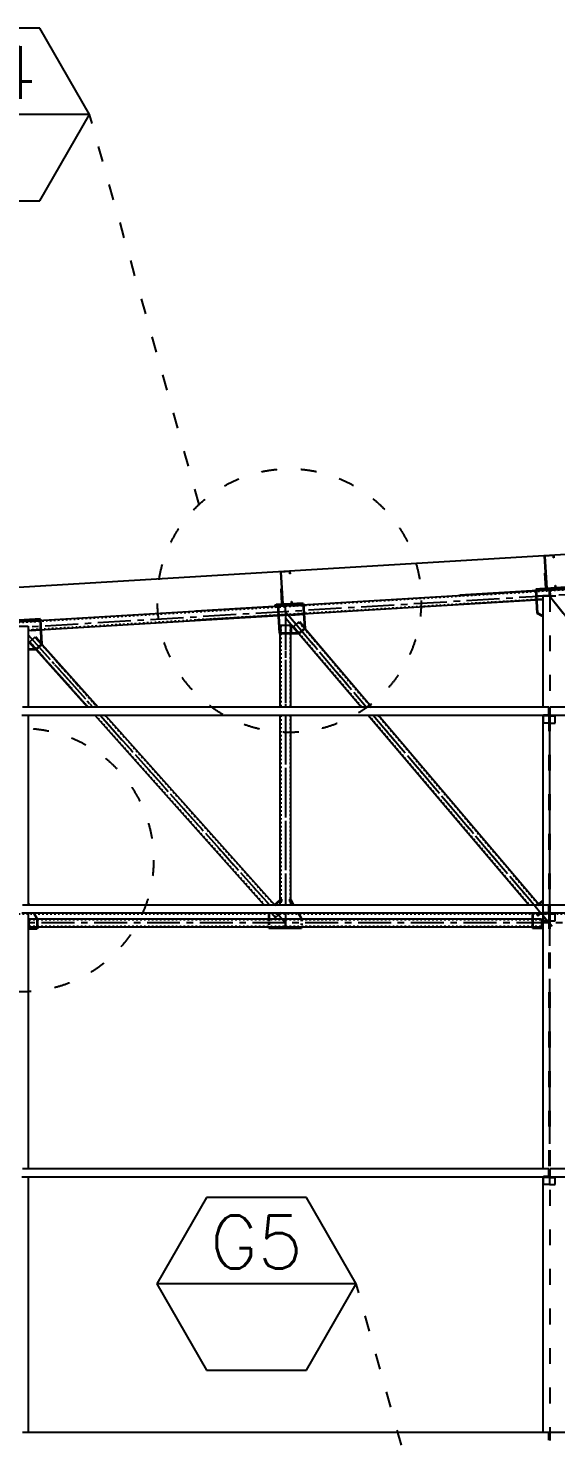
# Model space of a CAD drawing. Header units: inches. Extents: x -15 to 1885144, y -42615 to 866270.
# Drawn here: x 1664084 to 1668083, y 111935 to 122619 of the extents above; entities that cross this region are included whole.
import ezdxf
from ezdxf.enums import TextEntityAlignment as Align

# ---------------------------------------------------------------- set-up
doc = ezdxf.new("R2010")
doc.units = ezdxf.units.IN
doc.header["$LTSCALE"] = 100
doc.header["$MEASUREMENT"] = 0
for name, pattern in [('CENTER', [2, 1.25, -0.25, 0.25, -0.25]), ('CENTERX2', [4, 2.5, -0.5, 0.5, -0.5]), ('dash line', [30, 12, -18]), ('PHANTOM2', [1.25, 0.625, -0.125, 0.125, -0.125, 0.125, -0.125])]:
    doc.linetypes.add(name, pattern=pattern)
for name, color, linetype in [('axis', 8, 'PHANTOM2'), ('corrugated sheet', 6, 'Continuous'), ('dimensions', 10, 'PHANTOM2'), ('layout', 7, 'Continuous'), ('purlins', 4, 'Continuous'), ('sections', 3, 'Continuous'), ('text', 3, 'Continuous')]:
    doc.layers.add(name, color=color, linetype=linetype)
doc.layers.add('gusset plate', color=1, linetype='Continuous', lineweight=35)
doc.layers.add('weld', color=2, linetype='Continuous', lineweight=35)
doc.styles.add('romans', font='romans.shx', dxfattribs={"width": 0.75})
doc.styles.get("Standard").update_dxf_attribs({"font": 'arial.ttf'})
doc.dimstyles.new('Dim_1', dxfattribs={"dimtxt": 300, "dimasz": 500, "dimexe": 0.0625, "dimexo": 0.0625, "dimgap": 100, "dimtad": 0, "dimtih": 1, "dimtoh": 1, "dimdec": 0, "dimzin": 0, "dimdsep": 46, "dimtxsty": 'Standard', "dimblk": 'OBLIQUE', "dimcen": 0.09, "dimclrd": 256, "dimclre": 256, "dimclrt": 256, "dimadec": 0, "dimazin": 0, "dimtm": 1e-09, "dimtfac": 1, "dimtdec": 0, "dimtofl": 0, "dimtmove": 0, "dimatfit": 3, "dimfxl": 1, "dimtfillclr": 256, "dimtolj": 1, "dimtzin": 0, "dimlwe": -1, "dimarcsym": 0})

# ---------------------------------------------------------------- blocks, each defined once
blk = doc.blocks.new('_Oblique')
at = {"color": 0, "linetype": 'ByBlock', "lineweight": -2}
blk.add_line((-0.5, -0.5), (0.5, 0.5), dxfattribs=at)
blk = doc.blocks.new('*D1419')
at = {"layer": 'Defpoints', "color": 0, "ltscale": 10, "transparency": 16777216}
for p in [(1680034, 119339), (1661654, 118171), (1659614, 118113), (1660034, 118139), (1660436, 118139)]:
    blk.add_point(p, dxfattribs=at)
at = {"layer": 'dimensions', "linetype": 'dash line', "ltscale": 10, "transparency": 16777216}
blk.add_line((1660436, 118139), (1661654, 118139), dxfattribs=at)
at = {"layer": 'dimensions', "lineweight": -2, "ltscale": 10, "transparency": 16777216}
blk.add_arc((1660034, 118139), 1620, 0, 3.4336, dxfattribs=at)
at = {"layer": 'dimensions', "lineweight": -2, "ltscale": 10, "transparency": 16777216, "xscale": 500, "yscale": 500, "zscale": 500}
for p, rotation in [((1661651, 118236), 93.43363036184623), ((1661654, 118139), 270.0000000000026)]:
    blk.add_blockref('_Oblique', p, dxfattribs=dict(at, rotation=rotation))
at = {"layer": 'dimensions', "ltscale": 10, "transparency": 16777216, "insert": (1661445, 118935), "char_height": 300, "attachment_point": 5}
blk.add_mtext('\\A1;3°', dxfattribs=at)
blk = doc.blocks.new('*D1445')
at = {"layer": 'Defpoints', "color": 0, "ltscale": 0.01, "transparency": 16777216}
for p in [(0, 115901), (1727174, 115901), (1725274, 113901)]:
    blk.add_point(p, dxfattribs=at)
at = {"layer": 'dimensions', "linetype": 'dash line', "ltscale": 0.01, "transparency": 16777216}
for p, q in [((0, 115901), (1727174, 115901)), ((1725274, 113901), (1727174, 113901))]:
    blk.add_line(p, q, dxfattribs=at)
at = {"layer": 'dimensions', "lineweight": -2, "ltscale": 0.01, "transparency": 16777216}
for p, q in [((1727174, 115901), (1727174, 115154)), ((1727174, 113901), (1727174, 114648))]:
    blk.add_line(p, q, dxfattribs=at)
at = {"layer": 'dimensions', "lineweight": -2, "ltscale": 0.01, "transparency": 16777216, "xscale": 500, "yscale": 500, "zscale": 500}
for p, rotation in [((1727174, 115901), 90), ((1727174, 113901), 270)]:
    blk.add_blockref('_Oblique', p, dxfattribs=dict(at, rotation=rotation))
at = {"layer": 'dimensions', "ltscale": 0.01, "transparency": 16777216, "insert": (1727174, 114901), "char_height": 300, "attachment_point": 5}
blk.add_mtext('\\A1;2000', dxfattribs=at)

msp = doc.modelspace()

# ---------------------------------------------------------------- hatches: boundary and pattern name
at = {"layer": 'purlins', "ltscale": 10}
h = msp.add_hatch(color=256, dxfattribs=at)
h.dxf.hatch_style = 1
h.paths.add_polyline_path([(1668006.15, 118476.765), (1668001.158, 118476.466), (1668001.757, 118466.484), (1668006.748, 118466.783)])
h = msp.add_hatch(color=256, dxfattribs=at)
h.dxf.hatch_style = 1
h.paths.add_polyline_path([(1666006.449, 118356.767), (1666001.458, 118356.468), (1666002.057, 118346.486), (1666007.048, 118346.785)])
at = {"layer": 'purlins', "ltscale": 0.01}
h = msp.add_hatch(color=256, dxfattribs=at)
h.dxf.hatch_style = 1
h.paths.add_polyline_path([(1668004.371, 117402.448), (1668004.371, 117408.448), (1668014.371, 117408.448), (1668014.371, 117402.448)])
h = msp.add_hatch(color=256, dxfattribs=at)
h.dxf.hatch_style = 1
h.paths.add_polyline_path([(1668064.378, 117402.082), (1668064.378, 117408.082), (1668054.378, 117408.082), (1668054.378, 117402.082)])
h = msp.add_hatch(color=256, dxfattribs=at)
h.dxf.hatch_style = 1
h.paths.add_polyline_path([(1668004.371, 115902.448), (1668004.371, 115908.448), (1668014.371, 115908.448), (1668014.371, 115902.448)])
h = msp.add_hatch(color=256, dxfattribs=at)
h.dxf.hatch_style = 1
h.paths.add_polyline_path([(1668064.378, 115902.082), (1668064.378, 115908.082), (1668054.378, 115908.082), (1668054.378, 115902.082)])
h = msp.add_hatch(color=256, dxfattribs=at)
h.dxf.hatch_style = 1
h.paths.add_polyline_path([(1668004.371, 113902.448), (1668004.371, 113908.448), (1668014.371, 113908.448), (1668014.371, 113902.448)])
h = msp.add_hatch(color=256, dxfattribs=at)
h.dxf.hatch_style = 1
h.paths.add_polyline_path([(1668064.378, 113902.082), (1668064.378, 113908.082), (1668054.378, 113908.082), (1668054.378, 113902.082)])

# ---------------------------------------------------------------- linework, layer by layer
at = {"layer": 'axis', "linetype": 'CENTERX2'}
for p, q in [((1680034.378, 119033.162), (1664084.378, 118076.162)), ((1668034.378, 118313.162), (1668715.894, 117468.082)), ((1666034.378, 118193.162), (1666034.378, 117468.082)), ((1666034.378, 118193.162), (1666648.853, 117468.082)), ((1664084.378, 118017.162), (1664574.628, 117468.082)), ((1664628.2, 117408.082), (1665913.914, 115968.082)), ((1666034.378, 117408.082), (1666034.378, 115968.082)), ((1666699.7, 117408.082), (1668034.378, 115833.162)), ((1668034.378, 117408.082), (1668034.378, 115833.162)), ((1668034.378, 117408.082), (1668034.378, 115833.162)), ((1700034.378, 115833.162), (1664039.378, 115833.162)), ((1665967.485, 115908.082), (1666034.378, 115833.162)), ((1666034.378, 115908.082), (1666034.378, 115833.162))]:
    msp.add_line(p, q, dxfattribs=at)
at = {"layer": 'axis', "linetype": 'CENTER'}
for p, q in [((1668061.349, 118279.719), (1668715.894, 117468.082)), ((1666034.378, 118193.162), (1666648.853, 117468.082)), ((1666034.378, 118027.438), (1666034.378, 117468.082)), ((1664164.921, 117926.954), (1664574.628, 117468.082)), ((1664628.2, 117408.082), (1665913.914, 115968.082)), ((1666034.378, 117408.082), (1666034.378, 115968.082)), ((1666699.7, 117408.082), (1668056.412, 115807.162)), ((1668034.378, 117408.082), (1668034.378, 115833.162)), ((1668034.378, 117408.082), (1668034.378, 115833.162)), ((1665967.485, 115908.082), (1666034.378, 115833.162)), ((1666034.378, 115908.082), (1666034.378, 115833.162))]:
    msp.add_line(p, q, dxfattribs=at)
at = {"layer": 'axis', "linetype": 'CENTER', "ltscale": 10}
msp.add_line((1668034.378, 117408.082), (1668034.378, 113848.082), dxfattribs=at)
msp.add_line((1668034.378, 117408.082), (1668034.378, 113848.082), dxfattribs=at)
msp.add_line((1668034.378, 117408.082), (1668034.378, 113848.082), dxfattribs=at)
at = {"layer": 'corrugated sheet'}
for p, q in [((1680034.345, 119339.215), (1659614.345, 118114.015)), ((1680034.378, 119338.666), (1659614.378, 118113.466))]:
    msp.add_line(p, q, dxfattribs=at)
at = {"layer": 'gusset plate'}
for p, q in [((1668158.887, 118375.733), (1667930.964, 118362.057)), ((1666169.048, 118256.341), (1665976.132, 118244.766)), ((1664175.91, 118136.753), (1663970.882, 118124.452))]:
    msp.add_line(p, q, dxfattribs=at)
at = {"layer": 'gusset plate', "linetype": 'dash line'}
for p, q in [((1667930.964, 118362.057), (1667941.781, 118181.769)), ((1665976.133, 118244.766), (1665989.943, 118029.999)), ((1666169.048, 118256.341), (1666181.272, 118066.229)), ((1667984.378, 118158.82), (1667941.781, 118181.769)), ((1664187.299, 117946.935), (1664175.91, 118136.753)), ((1665994.378, 118027.438), (1665989.943, 118029.999)), ((1666135.499, 118027.438), (1665994.378, 118027.438)), ((1664084.378, 115980.612), (1664091.612, 115968.082)), ((1665950.267, 115966.405), (1665994.378, 116005.789)), ((1665994.378, 116005.789), (1665999.378, 116005.789)), ((1666069.378, 116005.789), (1666074.378, 116005.789)), ((1666096.18, 115968.082), (1666074.378, 116005.789)), ((1667945.392, 115968.082), (1667984.378, 116001.122)), ((1664126.253, 115908.082), (1664152.187, 115863.162)), ((1665908.543, 115908.082), (1665908.543, 115859.162)), ((1666156.842, 115863.162), (1666130.871, 115908.082)), ((1666156.842, 115863.162), (1666156.842, 115859.162)), ((1667907.749, 115908.082), (1667907.749, 115793.162)), ((1665908.543, 115807.162), (1665908.543, 115793.162)), ((1666156.842, 115793.162), (1666114.378, 115793.162)), ((1666156.842, 115807.162), (1666156.842, 115793.162))]:
    msp.add_line(p, q, dxfattribs=at)
at = {"layer": 'gusset plate', "ltscale": 10}
for p, q in [((1666135.499, 118027.438), (1666181.272, 118066.229)), ((1664142.543, 117906.974), (1664084.378, 117906.974)), ((1664142.543, 117906.974), (1664187.299, 117946.935))]:
    msp.add_line(p, q, dxfattribs=at)
at = {"layer": 'gusset plate', "linetype": 'dash line', "ltscale": 0.01}
for p, q in [((1665999.378, 116005.789), (1666069.378, 116005.789)), ((1665908.543, 115859.162), (1665908.543, 115807.162)), ((1666156.842, 115859.162), (1666156.842, 115807.162)), ((1667984.378, 115793.162), (1667980.356, 115793.162))]:
    msp.add_line(p, q, dxfattribs=at)
at = {"layer": 'gusset plate', "linetype": 'ByBlock'}
for p, q in [((1664152.187, 115863.162), (1664152.187, 115788.162)), ((1664152.187, 115788.162), (1664084.378, 115788.162)), ((1666114.378, 115793.162), (1665908.543, 115793.162)), ((1667984.378, 115793.162), (1667907.749, 115793.162))]:
    msp.add_line(p, q, dxfattribs=at)
at = {"layer": 'layout', "ltscale": 0.01}
for p, q in [((1667984.378, 118313.162), (1667984.378, 117468.082)), ((1667984.378, 118313.162), (1668084.378, 118313.162)), ((1663983.779, 118083.145), (1664084.378, 118083.145)), ((1664084.378, 118083.145), (1664084.378, 117468.082)), ((1664084.378, 117408.082), (1664084.378, 115968.082)), ((1667984.378, 117408.082), (1667984.378, 113968.082)), ((1664084.378, 115908.082), (1664084.378, 113968.082)), ((1664084.378, 113908.082), (1664084.378, 111968.082)), ((1667984.378, 113908.082), (1667984.378, 111968.082))]:
    msp.add_line(p, q, dxfattribs=at)
at = {"layer": 'layout', "linetype": 'dash line', "ltscale": 0.1}
for p, q in [((1668039.378, 118313.162), (1668039.378, 117468.082)), ((1668029.378, 117408.082), (1668029.378, 113848.448)), ((1668039.378, 117408.082), (1668039.378, 111968.082))]:
    msp.add_line(p, q, dxfattribs=at)
at = {"layer": 'purlins', "ltscale": 10}
for p, q in [((1667997.765, 118616.514), (1668067.639, 118620.707)), ((1668012.738, 118366.963), (1667997.765, 118616.514)), ((1668065.762, 118618.59), (1667999.881, 118614.638)), ((1667999.881, 118614.638), (1668014.614, 118369.079)), ((1668066.84, 118600.623), (1668065.762, 118618.59)), ((1668068.837, 118600.743), (1668066.84, 118600.623)), ((1668067.639, 118620.707), (1668068.837, 118600.743)), ((1665998.064, 118496.516), (1666067.938, 118500.708)), ((1666013.037, 118246.965), (1665998.064, 118496.516)), ((1666066.061, 118498.592), (1666000.18, 118494.639)), ((1666000.18, 118494.639), (1666014.913, 118249.081)), ((1666067.139, 118480.624), (1666066.061, 118498.592)), ((1666067.938, 118500.708), (1666069.136, 118480.744)), ((1668007.447, 118371.655), (1668000.56, 118486.448)), ((1666069.136, 118480.744), (1666067.139, 118480.624)), ((1668001.158, 118476.466), (1668006.15, 118476.765)), ((1668001.757, 118466.484), (1668006.748, 118466.783)), ((1668079.418, 118391), (1668081.414, 118391.12)), ((1668080.496, 118373.032), (1668079.418, 118391)), ((1668081.414, 118391.12), (1668082.612, 118371.155)), ((1666007.746, 118251.656), (1666000.859, 118366.45)), ((1666001.458, 118356.468), (1666006.449, 118356.767)), ((1666002.057, 118346.486), (1666007.048, 118346.785)), ((1666079.717, 118271.001), (1666081.713, 118271.121)), ((1666080.795, 118253.034), (1666079.717, 118271.001)), ((1666081.713, 118271.121), (1666082.911, 118251.157)), ((1667962.528, 118368.959), (1668007.447, 118371.655)), ((1667962.827, 118363.968), (1667962.528, 118368.959)), ((1668012.738, 118366.963), (1667962.827, 118363.968)), ((1668030.786, 118368.046), (1668012.738, 118366.963)), ((1668014.614, 118369.079), (1668080.496, 118373.032)), ((1665962.827, 118248.961), (1666007.746, 118251.656)), ((1665963.127, 118243.97), (1665962.827, 118248.961)), ((1666013.037, 118246.965), (1665963.127, 118243.97)), ((1666031.085, 118248.047), (1666013.037, 118246.965)), ((1666014.913, 118249.081), (1666080.795, 118253.034))]:
    msp.add_line(p, q, dxfattribs=at)
at = {"layer": 'purlins', "ltscale": 0.01}
for p, q in [((1668000.56, 118486.448), (1668005.551, 118486.748)), ((1666000.859, 118366.45), (1666005.85, 118366.749)), ((1667952.845, 118363.369), (1667962.827, 118363.968)), ((1667952.845, 118363.369), (1667953.444, 118353.387)), ((1667953.444, 118353.387), (1668093.193, 118361.772)), ((1668030.786, 118368.046), (1668082.612, 118371.155)), ((1668092.594, 118371.754), (1668082.612, 118371.155)), ((1665953.144, 118243.371), (1665963.127, 118243.97)), ((1665953.144, 118243.371), (1665953.743, 118233.389)), ((1665953.743, 118233.389), (1666093.492, 118241.774)), ((1666031.085, 118248.047), (1666082.911, 118251.157)), ((1666092.893, 118251.756), (1666082.911, 118251.157)), ((1666092.893, 118251.756), (1666093.492, 118241.774)), ((1663953.744, 118113.386), (1664093.492, 118121.771)), ((1664092.893, 118131.753), (1664082.911, 118131.154)), ((1664092.893, 118131.753), (1664093.492, 118121.771)), ((1668029.371, 117468.082), (1664039.378, 117468.082)), ((1668029.371, 117408.448), (1668029.371, 117468.448)), ((1672029.371, 117468.082), (1668039.378, 117468.082)), ((1668039.378, 117468.082), (1668039.378, 117408.082)), ((1664034.378, 117408.082), (1668034.378, 117408.082)), ((1667989.371, 117402.448), (1667989.371, 117408.448)), ((1668029.371, 117408.448), (1667989.371, 117408.448)), ((1668034.378, 117402.448), (1667989.371, 117402.448)), ((1667989.371, 117348.448), (1667989.371, 117402.448)), ((1668034.371, 117348.448), (1667989.371, 117348.448)), ((1668004.371, 117408.448), (1668004.371, 117402.448)), ((1668014.371, 117408.448), (1668014.371, 117402.448)), ((1668034.378, 117408.082), (1672034.378, 117408.082)), ((1668034.378, 117402.082), (1668079.378, 117402.082)), ((1668034.378, 117348.082), (1668079.378, 117348.082)), ((1668039.378, 117408.082), (1668079.378, 117408.082)), ((1668054.378, 117408.082), (1668054.378, 117402.082)), ((1668064.378, 117408.082), (1668064.378, 117402.082)), ((1668079.378, 117402.082), (1668079.378, 117408.082)), ((1668079.378, 117348.082), (1668079.378, 117402.082)), ((1668029.371, 115968.082), (1664039.378, 115968.082)), ((1668029.371, 115908.448), (1668029.371, 115968.448)), ((1672029.371, 115968.082), (1668039.378, 115968.082)), ((1668039.378, 115968.082), (1668039.378, 115908.082)), ((1664034.378, 115908.082), (1668034.378, 115908.082)), ((1667989.371, 115902.448), (1667989.371, 115908.448)), ((1668029.371, 115908.448), (1667989.371, 115908.448)), ((1668034.378, 115902.448), (1667989.371, 115902.448)), ((1667989.371, 115848.448), (1667989.371, 115902.448)), ((1668034.371, 115848.448), (1667989.371, 115848.448)), ((1668004.371, 115908.448), (1668004.371, 115902.448)), ((1668014.371, 115908.448), (1668014.371, 115902.448)), ((1668034.378, 115908.082), (1672034.378, 115908.082)), ((1668034.378, 115902.082), (1668079.378, 115902.082)), ((1668034.378, 115848.082), (1668079.378, 115848.082)), ((1668039.378, 115908.082), (1668079.378, 115908.082)), ((1668054.378, 115908.082), (1668054.378, 115902.082)), ((1668064.378, 115908.082), (1668064.378, 115902.082)), ((1668079.378, 115902.082), (1668079.378, 115908.082)), ((1668079.378, 115848.082), (1668079.378, 115902.082)), ((1664034.378, 113908.082), (1668034.378, 113908.082)), ((1668029.371, 113968.082), (1664039.378, 113968.082)), ((1667989.371, 113902.448), (1667989.371, 113908.448)), ((1668029.371, 113908.448), (1667989.371, 113908.448)), ((1668034.378, 113902.448), (1667989.371, 113902.448)), ((1667989.371, 113848.448), (1667989.371, 113902.448)), ((1668004.371, 113908.448), (1668004.371, 113902.448)), ((1668014.371, 113908.448), (1668014.371, 113902.448)), ((1668029.371, 113908.448), (1668029.371, 113968.448)), ((1668034.378, 113908.082), (1672034.378, 113908.082)), ((1668034.378, 113902.082), (1668079.378, 113902.082)), ((1672029.371, 113968.082), (1668039.378, 113968.082)), ((1668039.378, 113968.082), (1668039.378, 113908.082)), ((1668039.378, 113908.082), (1668079.378, 113908.082)), ((1668054.378, 113908.082), (1668054.378, 113902.082)), ((1668064.378, 113908.082), (1668064.378, 113902.082)), ((1668079.378, 113902.082), (1668079.378, 113908.082)), ((1668079.378, 113848.082), (1668079.378, 113902.082)), ((1668034.371, 113848.448), (1667989.371, 113848.448)), ((1668034.378, 113848.082), (1668079.378, 113848.082)), ((1668029.371, 111968.082), (1664039.378, 111968.082)), ((1668029.371, 111908.448), (1668029.371, 111968.448)), ((1672029.371, 111968.082), (1668039.378, 111968.082)), ((1668039.378, 111968.082), (1668039.378, 111908.082))]:
    msp.add_line(p, q, dxfattribs=at)
at = {"layer": 'sections', "linetype": 'dash line', "ltscale": 0.01}
for p, q in [((1668040.096, 118353.578), (1669685.508, 118452.307)), ((1666031.72, 118233.076), (1668031.684, 118353.078)), ((1666035.576, 118173.199), (1667984.378, 118290.132)), ((1662062.86, 117994.939), (1666031.982, 118233.096)), ((1664084.378, 118056.128), (1666034.378, 118173.132)), ((1665999.378, 118087.438), (1665999.378, 117468.082)), ((1666069.378, 118087.438), (1666069.378, 117468.082)), ((1666096.533, 118079.618), (1666614.784, 117468.082)), ((1666136.197, 118113.232), (1666682.933, 117468.082)), ((1664095.576, 117965.583), (1664539.773, 117468.082)), ((1664136.068, 117998.308), (1664609.484, 117468.082)), ((1664145.534, 117909.644), (1664539.785, 117468.082)), ((1664184.316, 117944.271), (1664609.484, 117468.082)), ((1664593.344, 117408.082), (1664758.568, 117223.031)), ((1664593.356, 117408.082), (1665879.071, 115968.082)), ((1664663.055, 117408.082), (1665950.267, 115966.405)), ((1664663.055, 117408.082), (1664797.357, 117257.664)), ((1665999.378, 117408.082), (1665999.378, 115968.082)), ((1666069.378, 117408.082), (1666069.378, 115968.082)), ((1666665.631, 117408.082), (1667885.97, 115968.082)), ((1666733.781, 117408.082), (1667954.12, 115968.082)), ((1664092.187, 115859.162), (1664539.168, 115859.162)), ((1664152.187, 115859.162), (1666034.378, 115859.162)), ((1665932.642, 115908.082), (1665961.436, 115875.833)), ((1666034.378, 115859.162), (1666539.168, 115859.162)), ((1666156.842, 115859.162), (1667975.032, 115859.162)), ((1667936.818, 115908.082), (1667952.832, 115889.186)), ((1664092.187, 115807.162), (1664539.168, 115807.162)), ((1664152.187, 115807.162), (1666034.378, 115807.162)), ((1666034.378, 115807.162), (1666539.168, 115807.162)), ((1666156.842, 115807.162), (1667975.032, 115807.162))]:
    msp.add_line(p, q, dxfattribs=at)
at = {"layer": 'sections'}
for p, q in [((1666031.383, 118238.065), (1667931.563, 118352.075)), ((1666035.875, 118168.208), (1667935.755, 118282.201)), ((1668031.385, 118358.065), (1667354.788, 118317.469)), ((1667984.378, 118285.118), (1667358.551, 118247.568)), ((1664031.383, 118118.065), (1665976.775, 118234.788)), ((1664084.378, 118051.118), (1665981.267, 118164.932)), ((1666031.421, 118238.067), (1665354.824, 118197.471)), ((1666035.875, 118168.208), (1665358.55, 118127.568)), ((1666074.378, 118087.438), (1665994.378, 118087.438)), ((1665994.378, 117468.082), (1665994.378, 118069.318)), ((1666034.378, 118146.76), (1666609.529, 117468.082)), ((1666074.378, 117468.082), (1666074.378, 118069.318)), ((1666093.475, 118077.026), (1666139.248, 118115.818)), ((1666093.475, 118077.026), (1666609.529, 117468.082)), ((1666139.248, 118115.818), (1666688.177, 117468.082)), ((1666181.272, 118066.23), (1666688.177, 117468.082)), ((1664092.592, 117962.919), (1664137.348, 118002.88)), ((1664092.592, 117962.919), (1664534.41, 117468.082)), ((1664137.348, 118002.88), (1664614.846, 117468.082)), ((1665994.378, 117468.082), (1665994.378, 118027.438)), ((1666074.378, 117468.082), (1666074.378, 118027.438)), ((1664142.543, 117906.974), (1664534.41, 117468.082)), ((1664187.299, 117946.935), (1664614.846, 117468.082)), ((1664587.982, 117408.082), (1665873.696, 115968.082)), ((1664587.982, 117408.082), (1664755.585, 117220.367)), ((1664668.417, 117408.082), (1665954.132, 115968.082)), ((1664668.417, 117408.082), (1664800.341, 117260.328)), ((1665994.378, 115968.082), (1665994.378, 117408.082)), ((1665994.378, 117256.79), (1665994.378, 117408.082)), ((1666074.378, 115968.082), (1666074.378, 117408.082)), ((1666074.378, 117256.79), (1666074.378, 117408.082)), ((1666660.376, 117408.082), (1667880.715, 115968.082)), ((1666660.376, 117408.082), (1666733.311, 117322.019)), ((1666739.024, 117408.082), (1667953.523, 115974.973)), ((1666739.024, 117408.082), (1666779.085, 117360.81)), ((1664092.187, 115863.162), (1664539.168, 115863.162)), ((1664152.187, 115863.162), (1666034.378, 115863.162)), ((1665927.268, 115908.082), (1665958.446, 115873.162)), ((1666034.378, 115863.162), (1666539.168, 115863.162)), ((1666156.842, 115863.162), (1667975.032, 115863.162)), ((1667931.563, 115908.082), (1667949.773, 115886.594)), ((1664092.187, 115803.162), (1664539.168, 115803.162)), ((1664152.187, 115803.162), (1666034.378, 115803.162)), ((1666034.378, 115803.162), (1666539.168, 115803.162)), ((1666156.842, 115803.162), (1667975.032, 115803.162))]:
    msp.add_line(p, q, dxfattribs=at)
at = {"layer": 'sections', "linetype": 'CENTER'}
for p, q in [((1667933.959, 118312.147), (1668034.08, 118318.154)), ((1668042.491, 118313.162), (1668039.777, 118358.568)), ((1668039.883, 118306.336), (1668039.884, 118306.318)), ((1665999.378, 116016.409), (1665999.378, 116026.409))]:
    msp.add_line(p, q, dxfattribs=at)
at = {"layer": 'sections', "ltscale": 10}
for p, q in [((1668007.086, 118356.607), (1668031.385, 118358.065)), ((1666007.085, 118236.607), (1666031.383, 118238.065))]:
    msp.add_line(p, q, dxfattribs=at)
at = {"layer": 'sections', "linetype": 'dash line'}
for p, q in [((1668031.385, 118358.065), (1668034.378, 118308.173)), ((1666035.875, 118168.208), (1666031.683, 118238.082)), ((1667949.773, 115886.594), (1667975.13, 115908.082))]:
    msp.add_line(p, q, dxfattribs=at)
at = {"layer": 'sections', "linetype": 'ByBlock'}
for p, q in [((1664092.187, 115803.162), (1664092.187, 115863.162)), ((1665958.446, 115873.162), (1666003.202, 115913.123)), ((1666034.378, 115868.162), (1666034.378, 115803.162)), ((1666034.378, 115803.162), (1666034.378, 115863.162))]:
    msp.add_line(p, q, dxfattribs=at)
at = {"layer": 'sections', "ltscale": 0.01}
msp.add_line((1667975.032, 115863.162), (1667975.032, 115803.162), dxfattribs=at)
at = {"layer": 'text'}
for p, q in [((1664171.564, 122618.677), (1663415.564, 122618.677)), ((1664549.564, 121963.961), (1664171.564, 122618.677)), ((1664546.552, 121963.961), (1663037.564, 121963.961)), ((1664171.564, 121309.246), (1664549.564, 121963.961)), ((1663415.564, 121309.246), (1664171.564, 121309.246)), ((1665436.519, 113749.64), (1665058.519, 113094.924)), ((1666192.519, 113749.64), (1665436.519, 113749.64)), ((1666570.519, 113094.924), (1666192.519, 113749.64)), ((1666567.506, 113094.924), (1665058.519, 113094.924)), ((1665058.519, 113094.924), (1665436.519, 112440.209)), ((1666192.519, 112440.209), (1666570.519, 113094.924)), ((1665436.519, 112440.209), (1666192.519, 112440.209))]:
    msp.add_line(p, q, dxfattribs=at)
at = {"layer": 'text', "linetype": 'dash line', "ltscale": 0.1}
for p, q in [((1665380.111, 119007.246), (1664549.564, 121963.961)), ((1667401.066, 110138.209), (1666570.519, 113094.924))]:
    msp.add_line(p, q, dxfattribs=at)
for centre in [(1666063.424, 118277.119), (1664034.378, 116309.66)]:
    msp.add_circle(centre, 1000, dxfattribs=at)
at = {"layer": 'weld', "linetype": 'dash line'}
for p, q in [((1668031.385, 118358.065), (1667931.564, 118352.075)), ((1667984.378, 118285.118), (1667935.757, 118282.201)), ((1666051.683, 118239.283), (1665976.817, 118234.79)), ((1666056.175, 118169.426), (1665981.309, 118164.934)), ((1666069.911, 118240.376), (1666169.732, 118246.366)), ((1666074.403, 118170.52), (1666174.224, 118176.509)), ((1664101.639, 118122.359), (1664176.509, 118126.772)), ((1664105.832, 118052.484), (1664180.702, 118056.898)), ((1666093.475, 118077.026), (1666135.499, 118027.438)), ((1666139.248, 118115.818), (1666181.272, 118066.229)), ((1664092.592, 117962.919), (1664142.543, 117906.974)), ((1664137.348, 118002.88), (1664187.299, 117946.935))]:
    msp.add_line(p, q, dxfattribs=at)
at = {"layer": 'weld', "linetype": 'CENTER'}
for p, q in [((1668039.777, 118358.568), (1668159.561, 118365.755)), ((1665994.378, 118087.438), (1665994.378, 118027.438)), ((1666074.378, 118087.438), (1666074.378, 118027.438))]:
    msp.add_line(p, q, dxfattribs=at)

# ---------------------------------------------------------------- texts
at = {"layer": 'text', "style": 'romans'}
for s, p in [('G4', (1663793.066, 122281.888)), ('G5', (1665814.021, 113412.851))]:
    msp.add_text(s, height=400, dxfattribs=at).set_placement(p, align=Align.MIDDLE)

# ---------------------------------------------------------------- dimensions: what is measured, and where the dimension line sits
at = {"layer": 'dimensions', "ltscale": 10}
dim = msp.add_angular_dim_2l(base=(1661653.889, 118171.022), line1=((1680034.378, 119338.666), (1659614.378, 118113.466)), line2=((1660034.378, 118138.666), (1660435.644, 118138.666)), dimstyle='Dim_1', dxfattribs=at)
dim.commit()
dim.dimension.update_dxf_attribs({"geometry": '*D1419', "text_midpoint": (1661444.966, 118934.972), "dimtype": 162})
at = {"layer": 'dimensions', "ltscale": 0.01}
dim = msp.add_linear_dim(base=(1727174.061, 115901.287), p1=(1725274.378, 113901.287), p2=(0, 115901.287), angle=90, text='2000', dimstyle='Dim_1', override={"dimtmove": 1}, dxfattribs=at)
dim.commit()
dim.dimension.update_dxf_attribs({"geometry": '*D1445', "text_midpoint": (1727174.061, 114901.287)})

doc.saveas('drawing.dxf')
